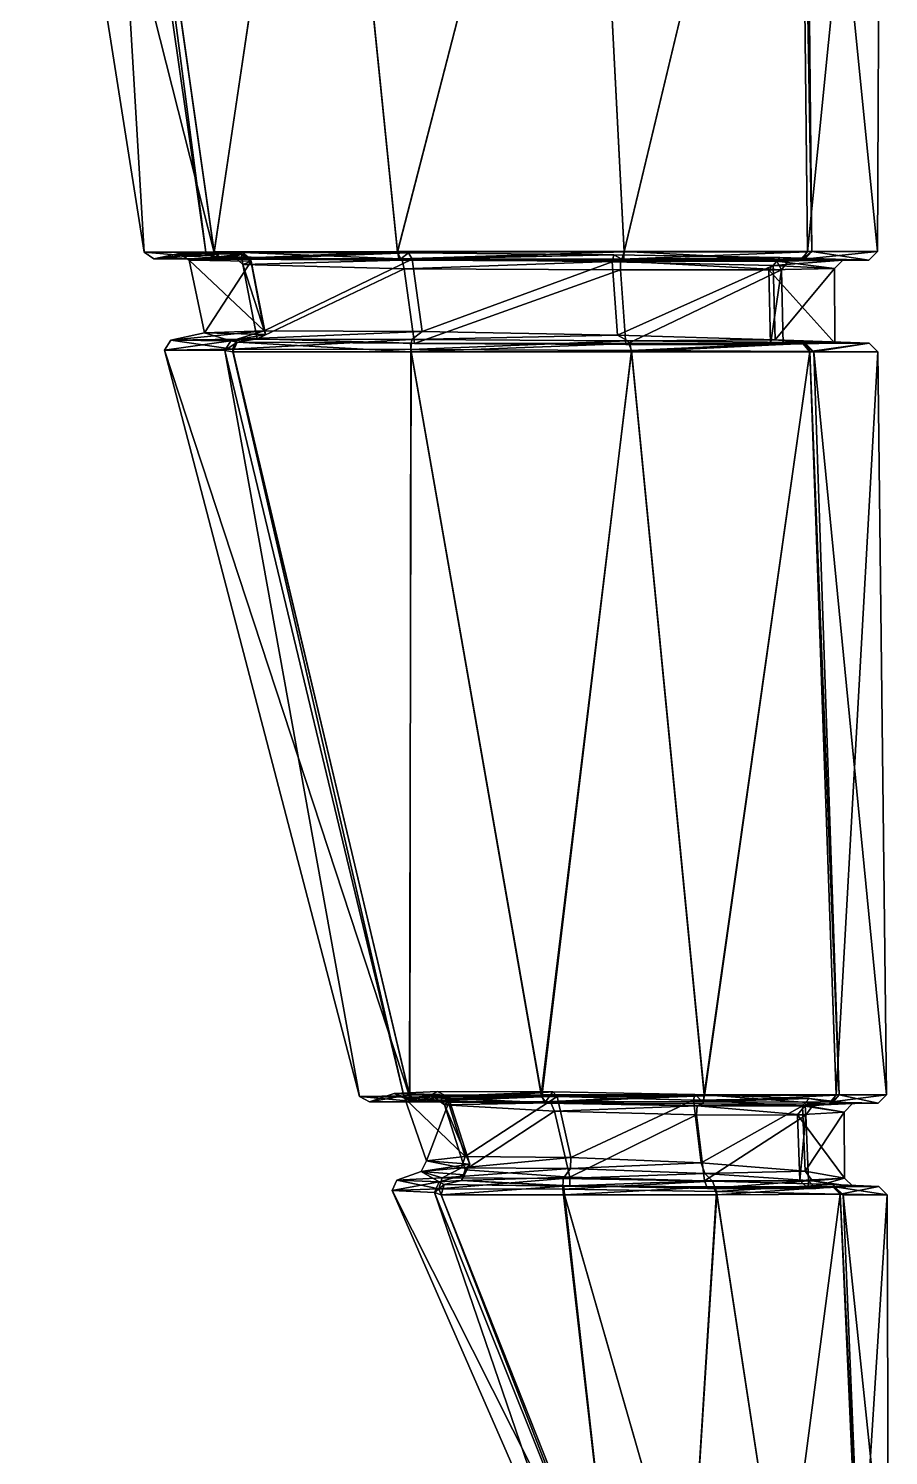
# Model space of a CAD drawing. Header units: centimetres. Extents: x -3.08 to -1.02, y -0.97 to 2.65.
# Drawn here: x -2.3566 to -2.1783, y -0.6779 to -0.382 of the extents above; entities that cross this region are included whole.
import ezdxf

# ---------------------------------------------------------------- set-up
doc = ezdxf.new("R2010")
doc.units = ezdxf.units.CM
doc.header["$MEASUREMENT"] = 0

msp = doc.modelspace()

# ---------------------------------------------------------------- meshes
at = {"color": 8, "true_color": 0x7f7f7f}
mesh = msp.add_polyface(dxfattribs=at)
corners = [(-2.33971, -0.27656, -0.95095), (-2.31814, -0.42824, -0.95148), (-2.29553, -0.27657, -0.96021), (-2.33973, -0.27641, -0.83647), (-2.29555, -0.27644, -0.80437), (-2.31812, -0.42839, -0.8528), (-2.33973, -0.27641, -0.83647), (-2.31812, -0.42839, -0.8528), (-2.3566, -0.27644, -0.8884), (-2.33265, -0.42836, -0.89749), (-2.3566, -0.27644, -0.8884), (-2.33265, -0.42836, -0.89749), (-2.34171, -0.27648, -0.94359), (-2.31984, -0.42833, -0.94513), (-2.33971, -0.27656, -0.95095), (-2.31814, -0.42824, -0.95148), (-2.33864, -0.27471, -0.94955), (-2.3359, -0.27452, -0.94664), (-2.34026, -0.27461, -0.94312), (-2.3347, -0.27422, -0.94161), (-2.33864, -0.27471, -0.94955), (-2.29553, -0.2748, -0.95846), (-2.3359, -0.27452, -0.94664), (-2.29354, -0.27413, -0.81085), (-2.33856, -0.27452, -0.83731), (-2.33427, -0.27405, -0.84043), (-2.33856, -0.27452, -0.83731), (-2.35512, -0.27456, -0.88834), (-2.33427, -0.27405, -0.84043), (-2.34975, -0.27414, -0.88848), (-2.34975, -0.27414, -0.88848), (-2.34026, -0.27461, -0.94312), (-2.3347, -0.27422, -0.94161), (-2.31659, -0.42979, -0.95009), (-2.31791, -0.42977, -0.94469), (-2.31387, -0.42934, -0.94721), (-2.31649, -0.4297, -0.85399), (-2.3123, -0.4284, -0.85703), (-2.33065, -0.42974, -0.89763), (-2.32537, -0.42861, -0.89776), (-2.31791, -0.42977, -0.94469), (-2.31243, -0.42875, -0.94321), (-2.33971, -0.27656, -0.95095), (-2.33864, -0.27471, -0.94955), (-2.34171, -0.27648, -0.94359), (-2.34026, -0.27461, -0.94312), (-2.33971, -0.27656, -0.95095), (-2.29553, -0.27657, -0.96021), (-2.33864, -0.27471, -0.94955), (-2.34026, -0.27461, -0.94312), (-2.35512, -0.27456, -0.88834), (-2.29518, -0.27456, -0.8058), (-2.33973, -0.27641, -0.83647), (-2.33856, -0.27452, -0.83731), (-2.33856, -0.27452, -0.83731), (-2.35512, -0.27456, -0.88834), (-2.31814, -0.42824, -0.95148), (-2.31984, -0.42833, -0.94513), (-2.31659, -0.42979, -0.95009), (-2.31791, -0.42977, -0.94469), (-2.31812, -0.42839, -0.8528), (-2.31649, -0.4297, -0.85399), (-2.33265, -0.42836, -0.89749), (-2.33065, -0.42974, -0.89763), (-2.33065, -0.42974, -0.89763), (-2.3359, -0.27452, -0.94664), (-2.29494, -0.27475, -0.95277), (-2.33465, -0.27266, -0.94518), (-2.3359, -0.27452, -0.94664), (-2.33465, -0.27266, -0.94518), (-2.3347, -0.27422, -0.94161), (-2.3347, -0.27422, -0.94161), (-2.34813, -0.27224, -0.88847), (-2.34975, -0.27414, -0.88848), (-2.32328, -0.42997, -0.89798), (-2.31243, -0.42875, -0.94321), (-2.32537, -0.42861, -0.89776), (-2.3123, -0.4284, -0.85703), (-2.31059, -0.42969, -0.85832), (-2.32537, -0.42861, -0.89776), (-2.32328, -0.42997, -0.89798)]
mesh.append_faces([[corners[k] for k in face] for face in [(0, 1, 2), (3, 4, 5), (6, 7, 8), (8, 7, 9), (10, 11, 12), (12, 11, 13), (12, 13, 14), (14, 13, 15), (16, 17, 18), (18, 17, 19), (20, 21, 22), (23, 24, 25), (26, 27, 28), (28, 27, 29), (30, 31, 32), (33, 34, 35), (36, 37, 38), (38, 37, 39), (38, 39, 40), (40, 39, 41), (42, 43, 44), (44, 43, 45), (46, 47, 48), (49, 50, 44), (51, 52, 53), (54, 52, 55), (56, 57, 58), (58, 57, 59), (60, 61, 62), (62, 61, 63), (62, 64, 57), (57, 64, 59), (65, 66, 67), (68, 69, 70), (71, 72, 73), (74, 75, 76), (77, 78, 79), (79, 78, 80)]], dxfattribs={"color": 8})
mesh = msp.add_polyface(dxfattribs=at)
corners = [(-2.29553, -0.27657, -0.96021), (-2.31814, -0.42824, -0.95148), (-2.28012, -0.42823, -0.95945), (-2.29553, -0.27657, -0.96021), (-2.28012, -0.42823, -0.95945), (-2.24093, -0.27657, -0.96021), (-2.23313, -0.42823, -0.95945), (-2.24093, -0.27657, -0.96021), (-2.23313, -0.42823, -0.95945), (-2.19676, -0.27657, -0.95095), (-2.19511, -0.42823, -0.95148), (-2.19572, -0.27657, -0.94709), (-2.19676, -0.27657, -0.95095), (-2.19421, -0.42823, -0.94815), (-2.19511, -0.42823, -0.95148), (-2.19676, -0.27656, -0.83648), (-2.17989, -0.27657, -0.88841), (-2.19511, -0.42825, -0.85278), (-2.18058, -0.42823, -0.89748), (-2.24094, -0.2765, -0.80438), (-2.19676, -0.27656, -0.83648), (-2.23312, -0.4283, -0.82517), (-2.19511, -0.42825, -0.85278), (-2.29555, -0.27644, -0.80437), (-2.24094, -0.2765, -0.80438), (-2.28011, -0.42837, -0.82518), (-2.23312, -0.4283, -0.82517), (-2.31812, -0.42839, -0.8528), (-2.29555, -0.27644, -0.80437), (-2.28011, -0.42837, -0.82518), (-2.17989, -0.27657, -0.88841), (-2.18058, -0.42823, -0.89748), (-2.27941, -0.4297, -0.82705), (-2.23521, -0.42887, -0.83205), (-2.27781, -0.42848, -0.83199), (-2.3123, -0.4284, -0.85703), (-2.2412, -0.27481, -0.95846), (-2.29553, -0.27657, -0.96021), (-2.24093, -0.27657, -0.96021), (-2.2412, -0.27481, -0.95846), (-2.19814, -0.27482, -0.9495), (-2.19676, -0.27657, -0.95095), (-2.19676, -0.27657, -0.95095), (-2.19572, -0.27657, -0.94709), (-2.19814, -0.27482, -0.9495), (-2.19744, -0.27482, -0.94662), (-2.18164, -0.2748, -0.88835), (-2.17989, -0.27657, -0.88841), (-2.19676, -0.27656, -0.83648), (-2.18164, -0.2748, -0.88835), (-2.24094, -0.2765, -0.80438), (-2.1982, -0.27475, -0.83733), (-2.29555, -0.27644, -0.80437), (-2.24157, -0.27465, -0.80581), (-2.33973, -0.27641, -0.83647), (-2.29518, -0.27456, -0.8058), (-2.31814, -0.42824, -0.95148), (-2.31659, -0.42979, -0.95009), (-2.28012, -0.42823, -0.95945), (-2.27976, -0.43, -0.95769), (-2.23313, -0.42823, -0.95945), (-2.19645, -0.43006, -0.95005), (-2.19511, -0.42823, -0.95148), (-2.19511, -0.42823, -0.95148), (-2.19645, -0.43006, -0.95005), (-2.19421, -0.42823, -0.94815), (-2.18235, -0.42999, -0.89763), (-2.18058, -0.42823, -0.89748), (-2.19651, -0.42987, -0.854), (-2.19511, -0.42825, -0.85278), (-2.23358, -0.42976, -0.82706), (-2.23312, -0.4283, -0.82517), (-2.27941, -0.4297, -0.82705), (-2.28011, -0.42837, -0.82518), (-2.31649, -0.4297, -0.85399), (-2.31812, -0.42839, -0.8528), (-2.27781, -0.42848, -0.83199), (-2.31059, -0.42969, -0.85832), (-2.3123, -0.4284, -0.85703)]
mesh.append_faces([[corners[k] for k in face] for face in [(0, 1, 2), (3, 4, 5), (5, 4, 6), (7, 8, 9), (9, 8, 10), (11, 12, 13), (13, 12, 14), (15, 16, 17), (17, 16, 18), (19, 20, 21), (21, 20, 22), (23, 24, 25), (25, 24, 26), (27, 28, 29), (30, 11, 31), (31, 11, 13), (32, 33, 34), (35, 32, 34), (36, 37, 38), (39, 38, 40), (40, 38, 41), (42, 43, 44), (44, 43, 45), (46, 43, 47), (47, 48, 49), (48, 50, 51), (50, 52, 53), (52, 54, 55), (56, 57, 58), (58, 59, 60), (60, 61, 62), (63, 64, 65), (65, 66, 67), (67, 68, 69), (69, 70, 71), (71, 72, 73), (73, 74, 75), (76, 77, 78)]], dxfattribs={"color": 8})
mesh = msp.add_polyface(dxfattribs=at)
corners = [(-2.30923, -0.44633, -0.94597), (-2.31216, -0.43089, -0.94576), (-2.3075, -0.4454, -0.94316), (-2.31042, -0.43018, -0.9428), (-2.31216, -0.43089, -0.94576), (-2.30923, -0.44633, -0.94597), (-2.27872, -0.43181, -0.95029), (-2.27658, -0.44727, -0.95068), (-2.27872, -0.43181, -0.95029), (-2.27658, -0.44727, -0.95068), (-2.23388, -0.43201, -0.95029), (-2.27704, -0.42979, -0.83397), (-2.23562, -0.43031, -0.83405), (-2.27498, -0.44482, -0.83701), (-2.31059, -0.42969, -0.85832), (-2.27704, -0.42979, -0.83397), (-2.30776, -0.44466, -0.8608), (-2.27498, -0.44482, -0.83701), (-2.31059, -0.42969, -0.85832), (-2.30776, -0.44466, -0.8608), (-2.32328, -0.42997, -0.89798), (-2.31042, -0.43018, -0.9428), (-2.32012, -0.4451, -0.89957), (-2.31387, -0.42934, -0.94721), (-2.31791, -0.42977, -0.94469), (-2.31243, -0.42875, -0.94321), (-2.31333, -0.44701, -0.95032), (-2.30923, -0.44633, -0.94597), (-2.31466, -0.44672, -0.9451), (-2.3075, -0.4454, -0.94316), (-2.31659, -0.42979, -0.95009), (-2.27976, -0.43, -0.95769), (-2.27915, -0.43003, -0.952), (-2.23322, -0.43004, -0.95769), (-2.23383, -0.4302, -0.952), (-2.23448, -0.44554, -0.83714), (-2.2771, -0.44644, -0.83044), (-2.27498, -0.44482, -0.83701), (-2.23358, -0.42976, -0.82706), (-2.23521, -0.42887, -0.83205), (-2.27941, -0.4297, -0.82705), (-2.2771, -0.44644, -0.83044), (-2.31334, -0.44639, -0.85675), (-2.27498, -0.44482, -0.83701), (-2.30776, -0.44466, -0.8608), (-2.31649, -0.4297, -0.85399), (-2.3123, -0.4284, -0.85703), (-2.31334, -0.44639, -0.85675), (-2.32713, -0.44658, -0.8994), (-2.30776, -0.44466, -0.8608), (-2.32012, -0.4451, -0.89957), (-2.28012, -0.42823, -0.95945), (-2.31659, -0.42979, -0.95009), (-2.27976, -0.43, -0.95769), (-2.23313, -0.42823, -0.95945), (-2.27976, -0.43, -0.95769), (-2.23322, -0.43004, -0.95769), (-2.23358, -0.42976, -0.82706), (-2.27941, -0.4297, -0.82705), (-2.23312, -0.4283, -0.82517), (-2.27941, -0.4297, -0.82705), (-2.31649, -0.4297, -0.85399), (-2.28011, -0.42837, -0.82518), (-2.31387, -0.42934, -0.94721), (-2.31216, -0.43089, -0.94576), (-2.27915, -0.43003, -0.952), (-2.27872, -0.43181, -0.95029), (-2.31387, -0.42934, -0.94721), (-2.31243, -0.42875, -0.94321), (-2.31042, -0.43018, -0.9428), (-2.31243, -0.42875, -0.94321), (-2.32328, -0.42997, -0.89798), (-2.27915, -0.43003, -0.952), (-2.27872, -0.43181, -0.95029), (-2.23383, -0.4302, -0.952), (-2.23388, -0.43201, -0.95029), (-2.23562, -0.43031, -0.83405), (-2.27704, -0.42979, -0.83397), (-2.23521, -0.42887, -0.83205), (-2.27781, -0.42848, -0.83199), (-2.27704, -0.42979, -0.83397), (-2.31059, -0.42969, -0.85832), (-2.27781, -0.42848, -0.83199)]
mesh.append_faces([[corners[k] for k in face] for face in [(0, 1, 2), (2, 1, 3), (4, 5, 6), (6, 5, 7), (8, 9, 10), (11, 12, 13), (14, 15, 16), (16, 15, 17), (18, 19, 20), (21, 22, 2), (23, 24, 25), (26, 27, 28), (28, 27, 29), (30, 23, 31), (31, 23, 32), (33, 31, 34), (34, 31, 32), (35, 36, 37), (38, 39, 40), (41, 42, 43), (43, 42, 44), (45, 40, 46), (47, 48, 49), (50, 28, 29), (51, 52, 53), (54, 55, 56), (57, 58, 59), (60, 61, 62), (63, 64, 65), (65, 64, 66), (67, 68, 1), (1, 68, 3), (69, 70, 71), (72, 73, 74), (74, 73, 75), (76, 77, 78), (78, 77, 79), (80, 81, 82)]], dxfattribs={"color": 8})
mesh = msp.add_polyface(dxfattribs=at)
corners = [(-2.23388, -0.43201, -0.95029), (-2.27658, -0.44727, -0.95068), (-2.23273, -0.44747, -0.95068), (-2.23388, -0.43201, -0.95029), (-2.23273, -0.44747, -0.95068), (-2.20051, -0.43201, -0.94575), (-2.20015, -0.44749, -0.94595), (-2.20313, -0.43201, -0.94577), (-2.20051, -0.43201, -0.94575), (-2.20279, -0.44748, -0.94606), (-2.20015, -0.44749, -0.94595), (-2.18949, -0.43176, -0.898), (-2.20313, -0.43201, -0.94577), (-2.18944, -0.44723, -0.89963), (-2.20279, -0.44748, -0.94606), (-2.20218, -0.43108, -0.85844), (-2.18949, -0.43176, -0.898), (-2.20182, -0.4465, -0.861), (-2.18944, -0.44723, -0.89963), (-2.23562, -0.43031, -0.83405), (-2.20218, -0.43108, -0.85844), (-2.23448, -0.44554, -0.83714), (-2.20182, -0.4465, -0.861), (-2.27498, -0.44482, -0.83701), (-2.23562, -0.43031, -0.83405), (-2.23448, -0.44554, -0.83714), (-2.19645, -0.43006, -0.95005), (-2.23322, -0.43004, -0.95769), (-2.19907, -0.43018, -0.94729), (-2.23383, -0.4302, -0.952), (-2.19589, -0.43004, -0.9477), (-2.20147, -0.4302, -0.9462), (-2.18235, -0.42999, -0.89763), (-2.18774, -0.42999, -0.89776), (-2.19651, -0.42987, -0.854), (-2.18235, -0.42999, -0.89763), (-2.2008, -0.42945, -0.85711), (-2.18774, -0.42999, -0.89776), (-2.20182, -0.4465, -0.861), (-2.23231, -0.44673, -0.8305), (-2.23448, -0.44554, -0.83714), (-2.23358, -0.42976, -0.82706), (-2.23521, -0.42887, -0.83205), (-2.23231, -0.44673, -0.8305), (-2.2771, -0.44644, -0.83044), (-2.23448, -0.44554, -0.83714), (-2.23322, -0.43004, -0.95769), (-2.19645, -0.43006, -0.95005), (-2.23313, -0.42823, -0.95945), (-2.19421, -0.42823, -0.94815), (-2.19645, -0.43006, -0.95005), (-2.19589, -0.43004, -0.9477), (-2.18235, -0.42999, -0.89763), (-2.18235, -0.42999, -0.89763), (-2.19651, -0.42987, -0.854), (-2.18058, -0.42823, -0.89748), (-2.19651, -0.42987, -0.854), (-2.23358, -0.42976, -0.82706), (-2.19511, -0.42825, -0.85278), (-2.23388, -0.43201, -0.95029), (-2.20051, -0.43201, -0.94575), (-2.23383, -0.4302, -0.952), (-2.19907, -0.43018, -0.94729), (-2.19907, -0.43018, -0.94729), (-2.20147, -0.4302, -0.9462), (-2.20313, -0.43201, -0.94577), (-2.18949, -0.43176, -0.898), (-2.20147, -0.4302, -0.9462), (-2.18774, -0.42999, -0.89776), (-2.18949, -0.43176, -0.898), (-2.20218, -0.43108, -0.85844), (-2.18774, -0.42999, -0.89776), (-2.2008, -0.42945, -0.85711), (-2.20218, -0.43108, -0.85844), (-2.23562, -0.43031, -0.83405), (-2.2008, -0.42945, -0.85711), (-2.23521, -0.42887, -0.83205)]
mesh.append_faces([[corners[k] for k in face] for face in [(0, 1, 2), (3, 4, 5), (5, 4, 6), (7, 8, 9), (9, 8, 10), (11, 12, 13), (13, 12, 14), (15, 16, 17), (17, 16, 18), (19, 20, 21), (21, 20, 22), (23, 24, 25), (26, 27, 28), (28, 27, 29), (26, 28, 30), (30, 28, 31), (32, 30, 33), (33, 30, 31), (34, 35, 36), (36, 35, 37), (38, 39, 40), (34, 36, 41), (41, 36, 42), (43, 44, 45), (46, 47, 48), (49, 50, 51), (51, 52, 49), (53, 54, 55), (56, 57, 58), (59, 60, 61), (61, 60, 62), (63, 8, 64), (64, 8, 7), (65, 66, 67), (67, 66, 68), (69, 70, 71), (71, 70, 72), (73, 74, 75), (75, 74, 76)]], dxfattribs={"color": 8})
mesh = msp.add_polyface(dxfattribs=at)
corners = [(-2.32328, -0.42997, -0.89798), (-2.30776, -0.44466, -0.8608), (-2.32012, -0.4451, -0.89957), (-2.32328, -0.42997, -0.89798), (-2.32012, -0.4451, -0.89957), (-2.31042, -0.43018, -0.9428), (-2.30776, -0.44466, -0.8608), (-2.32713, -0.44658, -0.8994), (-2.32012, -0.4451, -0.89957), (-2.32713, -0.44658, -0.8994), (-2.31466, -0.44672, -0.9451), (-2.32012, -0.4451, -0.89957), (-2.31592, -0.44875, -0.94561), (-2.31466, -0.44672, -0.9451), (-2.32841, -0.44866, -0.89962), (-2.32713, -0.44658, -0.8994), (-2.31334, -0.44639, -0.85675), (-2.31433, -0.44849, -0.85612), (-2.32713, -0.44658, -0.8994), (-2.35269, -0.91376, -0.75315), (-2.35269, -0.85325, -0.75315), (-2.35269, -0.91274, -0.66183), (-2.35269, -0.85119, -0.66183), (-2.31678, -0.79676, -0.75315), (-2.31678, -0.79374, -0.66183), (-2.31678, -0.85119, -0.59132), (-2.31678, -0.91274, -0.59132), (-2.35269, -0.86558, -0.92044), (-2.35269, -0.91991, -0.92044), (-2.35269, -0.86764, -0.99795), (-2.35269, -0.92093, -0.99795), (-2.31678, -0.92093, -1.05465), (-2.31678, -0.86764, -1.05465), (-2.31678, -0.81789, -0.99795), (-2.31678, -0.81487, -0.92044), (-2.35269, -0.85942, -0.8391), (-2.35269, -0.91684, -0.8391), (-2.31678, -0.80582, -0.8391), (-2.31678, -0.81789, -0.99795), (-2.31617, -0.81386, -0.99767), (-2.31678, -0.81487, -0.92044), (-2.31617, -0.81085, -0.92059), (-2.31678, -0.81487, -0.92044), (-2.31617, -0.81085, -0.92059), (-2.31678, -0.80582, -0.8391), (-2.31617, -0.80185, -0.8397), (-2.35269, -0.91399, -0.66183), (-2.35269, -0.91499, -0.75315), (-2.31678, -0.91399, -0.59132)]
mesh.append_faces([[corners[k] for k in face] for face in [(0, 1, 2), (3, 4, 5), (6, 7, 8), (9, 10, 11), (12, 13, 14), (14, 13, 15), (16, 17, 18), (18, 17, 14), (19, 20, 21), (21, 20, 22), (20, 23, 22), (22, 23, 24), (24, 25, 22), (25, 26, 22), (22, 26, 21), (27, 28, 29), (29, 28, 30), (30, 31, 29), (29, 31, 32), (32, 33, 29), (34, 27, 33), (33, 27, 29), (20, 19, 35), (35, 19, 36), (28, 27, 36), (36, 27, 35), (27, 34, 35), (35, 34, 37), (23, 20, 37), (37, 20, 35), (38, 39, 40), (40, 39, 41), (42, 43, 44), (44, 43, 45), (46, 47, 21), (21, 47, 19), (21, 26, 46), (46, 26, 48)]], dxfattribs={"color": 8})
mesh = msp.add_polyface(dxfattribs=at)
corners = [(-2.2316, -0.44874, -0.82932), (-2.19463, -0.44894, -0.85622), (-2.21646, -0.60334, -0.87108), (-2.27733, -0.44853, -0.82926), (-2.2316, -0.44874, -0.82932), (-2.2502, -0.60355, -0.87114), (-2.31433, -0.44849, -0.85612), (-2.27733, -0.44853, -0.82926), (-2.27751, -0.60359, -0.891), (-2.31433, -0.44849, -0.85612), (-2.27751, -0.60359, -0.891), (-2.32841, -0.44866, -0.89962), (-2.32841, -0.44866, -0.89962), (-2.28799, -0.60343, -0.92308), (-2.31592, -0.44875, -0.94561), (-2.31333, -0.44701, -0.95032), (-2.27738, -0.44724, -0.95812), (-2.30923, -0.44633, -0.94597), (-2.27658, -0.44727, -0.95068), (-2.27738, -0.44724, -0.95812), (-2.23194, -0.44727, -0.95812), (-2.27658, -0.44727, -0.95068), (-2.23273, -0.44747, -0.95068), (-2.19605, -0.4473, -0.95028), (-2.20015, -0.44749, -0.94595), (-2.23194, -0.44727, -0.95812), (-2.23273, -0.44747, -0.95068), (-2.19552, -0.44728, -0.94802), (-2.20279, -0.44748, -0.94606), (-2.18229, -0.44723, -0.89945), (-2.18944, -0.44723, -0.89963), (-2.19552, -0.44728, -0.94802), (-2.20279, -0.44748, -0.94606), (-2.19611, -0.44705, -0.85686), (-2.20182, -0.4465, -0.861), (-2.19611, -0.44705, -0.85686), (-2.23231, -0.44673, -0.8305), (-2.20182, -0.4465, -0.861), (-2.31421, -0.44898, -0.95175), (-2.31333, -0.44701, -0.95032), (-2.31592, -0.44875, -0.94561), (-2.31466, -0.44672, -0.9451), (-2.31421, -0.44898, -0.95175), (-2.27725, -0.44899, -0.95997), (-2.31333, -0.44701, -0.95032), (-2.27738, -0.44724, -0.95812), (-2.27738, -0.44724, -0.95812), (-2.23194, -0.44727, -0.95812), (-2.23158, -0.44898, -0.95997), (-2.23194, -0.44727, -0.95812), (-2.19605, -0.4473, -0.95028), (-2.19462, -0.44899, -0.95175), (-2.19462, -0.44899, -0.95175), (-2.19375, -0.44899, -0.94854), (-2.19605, -0.4473, -0.95028), (-2.19552, -0.44728, -0.94802), (-2.19552, -0.44728, -0.94802), (-2.18229, -0.44723, -0.89945), (-2.18051, -0.449, -0.89967), (-2.19463, -0.44894, -0.85622), (-2.18229, -0.44723, -0.89945), (-2.19611, -0.44705, -0.85686), (-2.2316, -0.44874, -0.82932), (-2.19611, -0.44705, -0.85686), (-2.23231, -0.44673, -0.8305), (-2.2316, -0.44874, -0.82932), (-2.27733, -0.44853, -0.82926), (-2.23231, -0.44673, -0.8305), (-2.2771, -0.44644, -0.83044), (-2.27733, -0.44853, -0.82926), (-2.31433, -0.44849, -0.85612), (-2.2771, -0.44644, -0.83044), (-2.31334, -0.44639, -0.85675)]
mesh.append_faces([[corners[k] for k in face] for face in [(0, 1, 2), (3, 4, 5), (6, 7, 8), (9, 10, 11), (12, 13, 14), (15, 16, 17), (17, 16, 18), (19, 20, 21), (21, 20, 22), (23, 24, 25), (25, 24, 26), (23, 27, 24), (27, 28, 24), (29, 30, 31), (31, 30, 32), (33, 34, 29), (29, 34, 30), (35, 36, 37), (38, 39, 40), (40, 39, 41), (42, 43, 44), (44, 43, 45), (46, 43, 47), (47, 43, 48), (49, 48, 50), (50, 48, 51), (52, 53, 54), (54, 53, 55), (56, 53, 57), (57, 53, 58), (58, 59, 60), (60, 59, 61), (59, 62, 63), (63, 62, 64), (65, 66, 67), (67, 66, 68), (69, 70, 71), (71, 70, 72)]], dxfattribs={"color": 8})
mesh = msp.add_polyface(dxfattribs=at)
corners = [(-2.31421, -0.44898, -0.95175), (-2.27762, -0.60314, -0.95523), (-2.27725, -0.44899, -0.95997), (-2.25028, -0.60308, -0.96855), (-2.27725, -0.44899, -0.95997), (-2.25028, -0.60308, -0.96855), (-2.23158, -0.44898, -0.95997), (-2.21648, -0.60311, -0.96855), (-2.23158, -0.44898, -0.95997), (-2.21648, -0.60311, -0.96855), (-2.19462, -0.44899, -0.95175), (-2.18914, -0.60309, -0.95523), (-2.19375, -0.44899, -0.94854), (-2.19462, -0.44899, -0.95175), (-2.18849, -0.60309, -0.95324), (-2.18914, -0.60309, -0.95523), (-2.19463, -0.44894, -0.85622), (-2.18051, -0.449, -0.89967), (-2.18913, -0.60314, -0.8909), (-2.17869, -0.60308, -0.92303), (-2.21646, -0.60334, -0.87108), (-2.19463, -0.44894, -0.85622), (-2.18913, -0.60314, -0.8909), (-2.2502, -0.60355, -0.87114), (-2.2316, -0.44874, -0.82932), (-2.21646, -0.60334, -0.87108), (-2.27751, -0.60359, -0.891), (-2.27733, -0.44853, -0.82926), (-2.2502, -0.60355, -0.87114), (-2.32841, -0.44866, -0.89962), (-2.27751, -0.60359, -0.891), (-2.28799, -0.60343, -0.92308), (-2.31592, -0.44875, -0.94561), (-2.28799, -0.60343, -0.92308), (-2.2788, -0.60332, -0.95145), (-2.31421, -0.44898, -0.95175), (-2.27762, -0.60314, -0.95523), (-2.18051, -0.449, -0.89967), (-2.17869, -0.60308, -0.92303), (-2.24941, -0.60456, -0.87315), (-2.21843, -0.603, -0.87799), (-2.24789, -0.60251, -0.87788), (-2.2758, -0.60457, -0.89232), (-2.27179, -0.60244, -0.89522), (-2.28082, -0.6028, -0.92329), (-2.27677, -0.60457, -0.95098), (-2.27148, -0.60306, -0.94924), (-2.27762, -0.60314, -0.95523), (-2.27584, -0.60456, -0.95407), (-2.25028, -0.60308, -0.96855), (-2.2788, -0.60332, -0.95145), (-2.27584, -0.60456, -0.95407), (-2.24958, -0.60482, -0.96693), (-2.21648, -0.60311, -0.96855), (-2.18914, -0.60309, -0.95523), (-2.19049, -0.60501, -0.95404), (-2.18849, -0.60309, -0.95324), (-2.18043, -0.60485, -0.9233), (-2.17869, -0.60308, -0.92303), (-2.19049, -0.60464, -0.89231), (-2.18913, -0.60314, -0.8909), (-2.21682, -0.60454, -0.87315), (-2.21646, -0.60334, -0.87108), (-2.27858, -0.60389, -0.92361), (-2.27148, -0.60306, -0.94924), (-2.28082, -0.6028, -0.92329), (-2.19474, -0.60389, -0.89538), (-2.21875, -0.60418, -0.88021), (-2.21843, -0.603, -0.87799), (-2.21875, -0.60418, -0.88021), (-2.24702, -0.60347, -0.88002), (-2.21843, -0.603, -0.87799), (-2.24789, -0.60251, -0.87788), (-2.24702, -0.60347, -0.88002), (-2.26997, -0.60337, -0.89665), (-2.24789, -0.60251, -0.87788), (-2.27179, -0.60244, -0.89522), (-2.27179, -0.60244, -0.89522), (-2.26997, -0.60337, -0.89665), (-2.28082, -0.6028, -0.92329), (-2.27858, -0.60389, -0.92361)]
mesh.append_faces([[corners[k] for k in face] for face in [(0, 1, 2), (2, 1, 3), (4, 5, 6), (6, 5, 7), (8, 9, 10), (10, 9, 11), (12, 13, 14), (14, 13, 15), (16, 17, 18), (18, 17, 19), (20, 21, 22), (23, 24, 25), (26, 27, 28), (29, 30, 31), (32, 33, 34), (32, 34, 35), (35, 34, 36), (37, 12, 38), (38, 12, 14), (39, 40, 41), (42, 41, 43), (44, 42, 43), (45, 44, 46), (47, 48, 49), (47, 50, 51), (49, 52, 53), (54, 55, 56), (56, 57, 58), (58, 59, 60), (60, 61, 62), (63, 64, 65), (66, 67, 68), (69, 70, 71), (71, 70, 72), (73, 74, 75), (75, 74, 76), (77, 78, 79), (79, 78, 80)]], dxfattribs={"color": 8})
mesh = msp.add_polyface(dxfattribs=at)
corners = [(-2.26605, -0.61868, -0.95098), (-2.27032, -0.60518, -0.94985), (-2.26511, -0.61748, -0.95015), (-2.26932, -0.60431, -0.94887), (-2.26997, -0.60337, -0.89665), (-2.26604, -0.61591, -0.90039), (-2.27858, -0.60389, -0.92361), (-2.27411, -0.61676, -0.92617), (-2.27858, -0.60389, -0.92361), (-2.27411, -0.61676, -0.92617), (-2.26932, -0.60431, -0.94887), (-2.26511, -0.61748, -0.95015), (-2.27584, -0.60456, -0.95407), (-2.27677, -0.60457, -0.95098), (-2.27228, -0.6037, -0.95092), (-2.27148, -0.60306, -0.94924), (-2.27041, -0.62172, -0.95551), (-2.26685, -0.62086, -0.95236), (-2.27147, -0.62118, -0.95259), (-2.26618, -0.61967, -0.95085), (-2.24958, -0.60482, -0.96693), (-2.28025, -0.62077, -0.92656), (-2.2752, -0.61902, -0.92652), (-2.27085, -0.62035, -0.89702), (-2.26684, -0.61822, -0.89992), (-2.28588, -0.60455, -0.92333), (-2.2758, -0.60457, -0.89232), (-2.28082, -0.6028, -0.92329), (-2.28025, -0.62077, -0.92656), (-2.27147, -0.62118, -0.95259), (-2.2752, -0.61902, -0.92652), (-2.26618, -0.61967, -0.95085), (-2.27241, -0.62333, -0.95339), (-2.27041, -0.62172, -0.95551), (-2.27147, -0.62118, -0.95259), (-2.28121, -0.62296, -0.92697), (-2.27147, -0.62118, -0.95259), (-2.28025, -0.62077, -0.92656), (-2.27584, -0.60456, -0.95407), (-2.2788, -0.60332, -0.95145), (-2.27677, -0.60457, -0.95098), (-2.2502, -0.60355, -0.87114), (-2.2758, -0.60457, -0.89232), (-2.27751, -0.60359, -0.891), (-2.2758, -0.60457, -0.89232), (-2.28799, -0.60343, -0.92308), (-2.28588, -0.60455, -0.92333), (-2.24578, -0.62043, -0.87886), (-2.27155, -0.62259, -0.89666), (-2.27085, -0.62035, -0.89702), (-2.28588, -0.60455, -0.92333), (-2.27085, -0.62035, -0.89702), (-2.27155, -0.62259, -0.89666), (-2.28025, -0.62077, -0.92656), (-2.28121, -0.62296, -0.92697), (-2.27228, -0.6037, -0.95092), (-2.27032, -0.60518, -0.94985), (-2.24833, -0.60475, -0.96156), (-2.27228, -0.6037, -0.95092), (-2.27148, -0.60306, -0.94924), (-2.26932, -0.60431, -0.94887), (-2.27148, -0.60306, -0.94924), (-2.27858, -0.60389, -0.92361), (-2.26685, -0.62086, -0.95236), (-2.26605, -0.61868, -0.95098), (-2.26618, -0.61967, -0.95085), (-2.26511, -0.61748, -0.95015), (-2.26618, -0.61967, -0.95085), (-2.26511, -0.61748, -0.95015), (-2.2752, -0.61902, -0.92652), (-2.27411, -0.61676, -0.92617), (-2.26604, -0.61591, -0.90039), (-2.26684, -0.61822, -0.89992), (-2.27411, -0.61676, -0.92617), (-2.2752, -0.61902, -0.92652)]
mesh.append_faces([[corners[k] for k in face] for face in [(0, 1, 2), (2, 1, 3), (4, 5, 6), (6, 5, 7), (8, 9, 10), (10, 9, 11), (12, 13, 14), (14, 13, 15), (16, 17, 18), (18, 17, 19), (12, 14, 20), (21, 22, 23), (23, 22, 24), (25, 26, 27), (28, 29, 30), (30, 29, 31), (25, 27, 13), (32, 33, 34), (35, 36, 37), (38, 39, 40), (41, 42, 43), (43, 44, 45), (45, 44, 46), (47, 48, 49), (45, 50, 39), (39, 50, 40), (51, 52, 53), (53, 52, 54), (55, 56, 57), (58, 59, 1), (1, 59, 3), (60, 61, 62), (63, 64, 65), (65, 64, 66), (67, 68, 69), (69, 68, 70), (71, 72, 73), (73, 72, 74)]], dxfattribs={"color": 8})
mesh = msp.add_polyface(dxfattribs=at)
corners = [(-2.27032, -0.60518, -0.94985), (-2.26605, -0.61868, -0.95098), (-2.24752, -0.60651, -0.95991), (-2.24436, -0.62018, -0.96046), (-2.24752, -0.60651, -0.95991), (-2.24436, -0.62018, -0.96046), (-2.21813, -0.60724, -0.95992), (-2.21641, -0.62092, -0.96047), (-2.24702, -0.60347, -0.88002), (-2.21875, -0.60418, -0.88021), (-2.24414, -0.61607, -0.88455), (-2.21712, -0.61722, -0.88492), (-2.26997, -0.60337, -0.89665), (-2.24702, -0.60347, -0.88002), (-2.26604, -0.61591, -0.90039), (-2.24414, -0.61607, -0.88455), (-2.27041, -0.62172, -0.95551), (-2.24559, -0.62205, -0.96763), (-2.26685, -0.62086, -0.95236), (-2.24435, -0.62198, -0.96225), (-2.24958, -0.60482, -0.96693), (-2.27228, -0.6037, -0.95092), (-2.24833, -0.60475, -0.96156), (-2.24559, -0.62205, -0.96763), (-2.21455, -0.62219, -0.96763), (-2.24435, -0.62198, -0.96225), (-2.21579, -0.62256, -0.96225), (-2.2167, -0.60499, -0.96694), (-2.21795, -0.60536, -0.96156), (-2.21477, -0.62099, -0.87909), (-2.24578, -0.62043, -0.87886), (-2.21638, -0.61944, -0.88393), (-2.24426, -0.61838, -0.88359), (-2.21682, -0.60454, -0.87315), (-2.21843, -0.603, -0.87799), (-2.24941, -0.60456, -0.87315), (-2.24578, -0.62043, -0.87886), (-2.27085, -0.62035, -0.89702), (-2.24426, -0.61838, -0.88359), (-2.26684, -0.61822, -0.89992), (-2.24789, -0.60251, -0.87788), (-2.2758, -0.60457, -0.89232), (-2.25028, -0.60308, -0.96855), (-2.27584, -0.60456, -0.95407), (-2.24958, -0.60482, -0.96693), (-2.21648, -0.60311, -0.96855), (-2.24958, -0.60482, -0.96693), (-2.2167, -0.60499, -0.96694), (-2.21682, -0.60454, -0.87315), (-2.24941, -0.60456, -0.87315), (-2.21646, -0.60334, -0.87108), (-2.2502, -0.60355, -0.87114), (-2.24941, -0.60456, -0.87315), (-2.2758, -0.60457, -0.89232), (-2.21477, -0.62099, -0.87909), (-2.24582, -0.62267, -0.87802), (-2.24578, -0.62043, -0.87886), (-2.24582, -0.62267, -0.87802), (-2.27155, -0.62259, -0.89666), (-2.24578, -0.62043, -0.87886), (-2.24833, -0.60475, -0.96156), (-2.27032, -0.60518, -0.94985), (-2.24752, -0.60651, -0.95991), (-2.26605, -0.61868, -0.95098), (-2.26685, -0.62086, -0.95236), (-2.24436, -0.62018, -0.96046), (-2.24435, -0.62198, -0.96225), (-2.24436, -0.62018, -0.96046), (-2.24435, -0.62198, -0.96225), (-2.21641, -0.62092, -0.96047), (-2.21579, -0.62256, -0.96225), (-2.24833, -0.60475, -0.96156), (-2.24752, -0.60651, -0.95991), (-2.21795, -0.60536, -0.96156), (-2.21813, -0.60724, -0.95992), (-2.21638, -0.61944, -0.88393), (-2.24426, -0.61838, -0.88359), (-2.21712, -0.61722, -0.88492), (-2.24414, -0.61607, -0.88455), (-2.24426, -0.61838, -0.88359), (-2.26684, -0.61822, -0.89992), (-2.24414, -0.61607, -0.88455), (-2.26604, -0.61591, -0.90039)]
mesh.append_faces([[corners[k] for k in face] for face in [(0, 1, 2), (2, 1, 3), (4, 5, 6), (6, 5, 7), (8, 9, 10), (10, 9, 11), (12, 13, 14), (14, 13, 15), (16, 17, 18), (18, 17, 19), (20, 21, 22), (23, 24, 25), (25, 24, 26), (27, 20, 28), (28, 20, 22), (29, 30, 31), (31, 30, 32), (33, 34, 35), (36, 37, 38), (38, 37, 39), (35, 40, 41), (42, 43, 44), (45, 46, 47), (48, 49, 50), (50, 49, 51), (52, 53, 51), (54, 55, 56), (57, 58, 59), (60, 61, 62), (63, 64, 65), (65, 64, 66), (67, 68, 69), (69, 68, 70), (71, 72, 73), (73, 72, 74), (75, 76, 77), (77, 76, 78), (79, 80, 81), (81, 80, 82)]], dxfattribs={"color": 8})
mesh = msp.add_polyface(dxfattribs=at)
corners = [(-2.21813, -0.60724, -0.95992), (-2.21641, -0.62092, -0.96047), (-2.19545, -0.60733, -0.94982), (-2.19491, -0.62096, -0.95096), (-2.19718, -0.60722, -0.95057), (-2.19545, -0.60733, -0.94982), (-2.19667, -0.6209, -0.95182), (-2.19491, -0.62096, -0.95096), (-2.18748, -0.60667, -0.92365), (-2.19718, -0.60722, -0.95057), (-2.18738, -0.62036, -0.92639), (-2.19667, -0.6209, -0.95182), (-2.19609, -0.60541, -0.89693), (-2.18748, -0.60667, -0.92365), (-2.19555, -0.61891, -0.90099), (-2.18738, -0.62036, -0.92639), (-2.21875, -0.60418, -0.88021), (-2.19609, -0.60541, -0.89693), (-2.21712, -0.61722, -0.88492), (-2.19555, -0.61891, -0.90099), (-2.19049, -0.60501, -0.95404), (-2.2167, -0.60499, -0.96694), (-2.19406, -0.60541, -0.95094), (-2.21795, -0.60536, -0.96156), (-2.1901, -0.60497, -0.95275), (-2.19558, -0.60534, -0.95096), (-2.18043, -0.60485, -0.9233), (-2.18573, -0.60489, -0.92329), (-2.19049, -0.60464, -0.89231), (-2.19474, -0.60389, -0.89538), (-2.19406, -0.62094, -0.9005), (-2.21477, -0.62099, -0.87909), (-2.21638, -0.61944, -0.88393), (-2.21682, -0.60454, -0.87315), (-2.21843, -0.603, -0.87799), (-2.2167, -0.60499, -0.96694), (-2.19049, -0.60501, -0.95404), (-2.21648, -0.60311, -0.96855), (-2.18914, -0.60309, -0.95523), (-2.18849, -0.60309, -0.95324), (-2.19049, -0.60501, -0.95404), (-2.1901, -0.60497, -0.95275), (-2.18043, -0.60485, -0.9233), (-2.18043, -0.60485, -0.9233), (-2.19049, -0.60464, -0.89231), (-2.17869, -0.60308, -0.92303), (-2.19049, -0.60464, -0.89231), (-2.21682, -0.60454, -0.87315), (-2.18913, -0.60314, -0.8909), (-2.21813, -0.60724, -0.95992), (-2.19545, -0.60733, -0.94982), (-2.21795, -0.60536, -0.96156), (-2.19406, -0.60541, -0.95094), (-2.19406, -0.60541, -0.95094), (-2.19545, -0.60733, -0.94982), (-2.19558, -0.60534, -0.95096), (-2.19718, -0.60722, -0.95057), (-2.19718, -0.60722, -0.95057), (-2.18748, -0.60667, -0.92365), (-2.19558, -0.60534, -0.95096), (-2.18573, -0.60489, -0.92329), (-2.18738, -0.62036, -0.92639), (-2.19406, -0.62094, -0.9005), (-2.19555, -0.61891, -0.90099), (-2.18748, -0.60667, -0.92365), (-2.19609, -0.60541, -0.89693), (-2.18573, -0.60489, -0.92329), (-2.19474, -0.60389, -0.89538), (-2.19406, -0.62094, -0.9005), (-2.21638, -0.61944, -0.88393), (-2.19555, -0.61891, -0.90099), (-2.21712, -0.61722, -0.88492), (-2.19609, -0.60541, -0.89693), (-2.21875, -0.60418, -0.88021), (-2.19474, -0.60389, -0.89538)]
mesh.append_faces([[corners[k] for k in face] for face in [(0, 1, 2), (2, 1, 3), (4, 5, 6), (6, 5, 7), (8, 9, 10), (10, 9, 11), (12, 13, 14), (14, 13, 15), (16, 17, 18), (18, 17, 19), (20, 21, 22), (22, 21, 23), (20, 22, 24), (24, 22, 25), (26, 24, 27), (27, 24, 25), (26, 27, 28), (28, 27, 29), (30, 31, 32), (28, 29, 33), (33, 29, 34), (35, 36, 37), (37, 36, 38), (39, 40, 41), (41, 42, 39), (43, 44, 45), (46, 47, 48), (49, 50, 51), (51, 50, 52), (53, 54, 55), (55, 54, 56), (57, 58, 59), (59, 58, 60), (61, 62, 63), (64, 65, 66), (66, 65, 67), (68, 69, 70), (70, 69, 71), (72, 73, 74)]], dxfattribs={"color": 8})
mesh = msp.add_polyface(dxfattribs=at)
corners = [(-2.27155, -0.62259, -0.89666), (-2.24582, -0.62267, -0.87802), (-2.2354, -0.71387, -0.93108), (-2.21962, -0.71387, -0.91962), (-2.27106, -0.62382, -0.95697), (-2.2354, -0.71387, -0.97007), (-2.24549, -0.62384, -0.96939), (-2.21962, -0.71387, -0.97159), (-2.24549, -0.62384, -0.96939), (-2.21962, -0.71387, -0.97159), (-2.21388, -0.62383, -0.96938), (-2.24582, -0.62267, -0.87802), (-2.21398, -0.62315, -0.87824), (-2.21962, -0.71387, -0.91962), (-2.28121, -0.62296, -0.92697), (-2.24143, -0.71387, -0.94964), (-2.27241, -0.62333, -0.95339), (-2.23611, -0.71387, -0.96767), (-2.27106, -0.62382, -0.95697), (-2.2354, -0.71387, -0.97007), (-2.27155, -0.62259, -0.89666), (-2.2354, -0.71387, -0.93108), (-2.28121, -0.62296, -0.92697), (-2.24143, -0.71387, -0.94964), (-2.23521, -0.71566, -0.93136), (-2.22565, -0.80682, -0.94518), (-2.24122, -0.71583, -0.9498), (-2.21949, -0.71552, -0.91996), (-2.2131, -0.79953, -0.93724), (-2.23521, -0.71566, -0.93136), (-2.23521, -0.71593, -0.97017), (-2.22565, -0.82095, -0.97536), (-2.21949, -0.71593, -0.97168), (-2.23592, -0.71593, -0.96778), (-2.22621, -0.82099, -0.97332), (-2.23521, -0.71593, -0.97017), (-2.24122, -0.71583, -0.9498), (-2.23044, -0.81566, -0.95802), (-2.27106, -0.62382, -0.95697), (-2.27041, -0.62172, -0.95551), (-2.27241, -0.62333, -0.95339), (-2.27041, -0.62172, -0.95551), (-2.27106, -0.62382, -0.95697), (-2.24559, -0.62205, -0.96763), (-2.24549, -0.62384, -0.96939), (-2.27147, -0.62118, -0.95259), (-2.28121, -0.62296, -0.92697), (-2.24559, -0.62205, -0.96763), (-2.21455, -0.62219, -0.96763), (-2.21388, -0.62383, -0.96938), (-2.21398, -0.62315, -0.87824), (-2.24582, -0.62267, -0.87802), (-2.21477, -0.62099, -0.87909), (-2.31094, -0.76747, -0.84494), (-2.20905, -0.7744, -0.92187), (-2.20905, -0.76492, -0.84494), (-2.31155, -0.77144, -0.84433), (-2.31094, -0.77603, -0.92187), (-2.31094, -0.76747, -0.84494), (-2.31155, -0.77144, -0.84433), (-2.31094, -0.76747, -0.84494), (-2.20905, -0.76879, -0.84433), (-2.20905, -0.76492, -0.84494)]
mesh.append_faces([[corners[k] for k in face] for face in [(0, 1, 2), (2, 1, 3), (4, 5, 6), (6, 5, 7), (8, 9, 10), (11, 12, 13), (14, 15, 16), (16, 15, 17), (16, 17, 18), (18, 17, 19), (20, 21, 22), (22, 21, 23), (24, 25, 26), (27, 28, 29), (30, 31, 32), (33, 34, 35), (36, 37, 33), (21, 24, 23), (23, 24, 26), (3, 27, 2), (2, 27, 29), (5, 30, 7), (7, 30, 32), (17, 33, 19), (19, 33, 35), (15, 36, 17), (17, 36, 33), (38, 39, 40), (41, 42, 43), (43, 42, 44), (40, 45, 46), (47, 44, 48), (48, 44, 49), (50, 51, 52), (53, 54, 55), (56, 57, 58), (59, 60, 61), (61, 60, 62)]], dxfattribs={"color": 8})
mesh = msp.add_polyface(dxfattribs=at)
corners = [(-2.18831, -0.62368, -0.89707), (-2.17854, -0.62385, -0.92719), (-2.18433, -0.71387, -0.93108), (-2.1783, -0.71387, -0.94964), (-2.21398, -0.62315, -0.87824), (-2.18831, -0.62368, -0.89707), (-2.20011, -0.71387, -0.91962), (-2.18433, -0.71387, -0.93108), (-2.21388, -0.62383, -0.96938), (-2.21962, -0.71387, -0.97159), (-2.20011, -0.71387, -0.97159), (-2.21962, -0.71387, -0.91962), (-2.21398, -0.62315, -0.87824), (-2.20011, -0.71387, -0.91962), (-2.18771, -0.62381, -0.95513), (-2.18831, -0.62373, -0.95696), (-2.18395, -0.71387, -0.96881), (-2.18433, -0.71387, -0.97007), (-2.17854, -0.62385, -0.92719), (-2.1783, -0.71387, -0.94964), (-2.21388, -0.62383, -0.96938), (-2.20011, -0.71387, -0.97159), (-2.18831, -0.62373, -0.95696), (-2.18433, -0.71387, -0.97007), (-2.1898, -0.62215, -0.95548), (-2.19337, -0.62255, -0.95238), (-2.21455, -0.62219, -0.96763), (-2.21579, -0.62256, -0.96225), (-2.1898, -0.62215, -0.95548), (-2.18945, -0.62217, -0.95432), (-2.19337, -0.62255, -0.95238), (-2.19493, -0.62254, -0.95253), (-2.18031, -0.62209, -0.92675), (-2.18561, -0.62213, -0.92675), (-2.18945, -0.62217, -0.95432), (-2.19493, -0.62254, -0.95253), (-2.18031, -0.62209, -0.92675), (-2.18981, -0.62169, -0.89743), (-2.18561, -0.62213, -0.92675), (-2.19406, -0.62094, -0.9005), (-2.18981, -0.62169, -0.89743), (-2.21477, -0.62099, -0.87909), (-2.19406, -0.62094, -0.9005), (-2.21455, -0.62219, -0.96763), (-2.21388, -0.62383, -0.96938), (-2.1898, -0.62215, -0.95548), (-2.18831, -0.62373, -0.95696), (-2.18831, -0.62373, -0.95696), (-2.18771, -0.62381, -0.95513), (-2.1898, -0.62215, -0.95548), (-2.18945, -0.62217, -0.95432), (-2.17854, -0.62385, -0.92719), (-2.18945, -0.62217, -0.95432), (-2.18031, -0.62209, -0.92675), (-2.18831, -0.62368, -0.89707), (-2.18031, -0.62209, -0.92675), (-2.18981, -0.62169, -0.89743), (-2.18831, -0.62368, -0.89707), (-2.21398, -0.62315, -0.87824), (-2.18981, -0.62169, -0.89743), (-2.21477, -0.62099, -0.87909), (-2.21641, -0.62092, -0.96047), (-2.21579, -0.62256, -0.96225), (-2.19491, -0.62096, -0.95096), (-2.19337, -0.62255, -0.95238), (-2.19337, -0.62255, -0.95238), (-2.19493, -0.62254, -0.95253), (-2.19491, -0.62096, -0.95096), (-2.19667, -0.6209, -0.95182), (-2.19667, -0.6209, -0.95182), (-2.19493, -0.62254, -0.95253), (-2.18738, -0.62036, -0.92639), (-2.18561, -0.62213, -0.92675), (-2.18561, -0.62213, -0.92675), (-2.19406, -0.62094, -0.9005), (-2.18738, -0.62036, -0.92639)]
mesh.append_faces([[corners[k] for k in face] for face in [(0, 1, 2), (2, 1, 3), (4, 5, 6), (6, 5, 7), (8, 9, 10), (11, 12, 13), (14, 15, 16), (16, 15, 17), (18, 14, 19), (19, 14, 16), (20, 21, 22), (22, 21, 23), (24, 25, 26), (26, 25, 27), (28, 29, 30), (29, 31, 30), (32, 33, 34), (34, 33, 35), (36, 37, 38), (38, 37, 39), (40, 41, 42), (43, 44, 45), (45, 44, 46), (47, 48, 49), (49, 48, 50), (48, 51, 52), (52, 51, 53), (51, 54, 55), (55, 54, 56), (57, 58, 59), (59, 58, 60), (61, 62, 63), (63, 62, 64), (65, 66, 67), (67, 66, 68), (69, 70, 71), (71, 70, 72), (73, 74, 75)]], dxfattribs={"color": 8})

doc.saveas('drawing.dxf')
